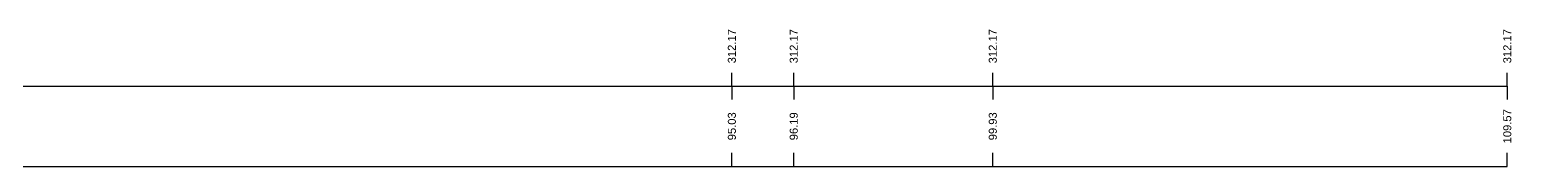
# Model space of a CAD drawing. Header units: millimetres. Extents: x -170 to 301, y 153 to 290.
# Drawn here: x 232.62 to 260.4, y 227.75 to 230.31 of the extents above; entities that cross this region are included whole.
import ezdxf
from ezdxf.enums import TextEntityAlignment as Align

# ---------------------------------------------------------------- set-up
doc = ezdxf.new("R2010")
doc.units = ezdxf.units.MM
doc.styles.get("Standard").update_dxf_attribs({"font": 'arial.ttf'})

msp = doc.modelspace()

# ---------------------------------------------------------------- linework, layer by layer
at = {"layer": 'band'}
for p, q in [((245.785, 229.25), (245.785, 229.5)), ((246.945, 229.25), (246.945, 229.5)), ((250.676, 229.25), (250.676, 229.5)), ((260.32, 229.25), (260.32, 229.5)), ((245.785, 229.25), (245.785, 229)), ((246.945, 229.25), (246.945, 229)), ((250.676, 229.25), (250.676, 229)), ((260.32, 229.25), (260.32, 229)), ((245.785, 227.75), (245.785, 228)), ((246.945, 227.75), (246.945, 228)), ((250.676, 227.75), (250.676, 228)), ((260.32, 227.75), (260.32, 228))]:
    msp.add_line(p, q, dxfattribs=at)
at = {"layer": 'frame'}
for p, q in [((-158.251, 229.25), (260.32, 229.25)), ((-158.251, 227.75), (260.32, 227.75))]:
    msp.add_line(p, q, dxfattribs=at)

# ---------------------------------------------------------------- texts
for s, p in [('312.17', (245.785, 230)), ('312.17', (246.945, 230)), ('312.17', (250.676, 230)), ('312.17', (260.32, 230)), ('95.03', (245.785, 228.5)), ('96.19', (246.945, 228.5)), ('99.93', (250.676, 228.5)), ('109.57', (260.32, 228.5))]:
    msp.add_text(s, height=0.15, rotation=90).set_placement(p, align=Align.MIDDLE)

doc.saveas('drawing.dxf')
